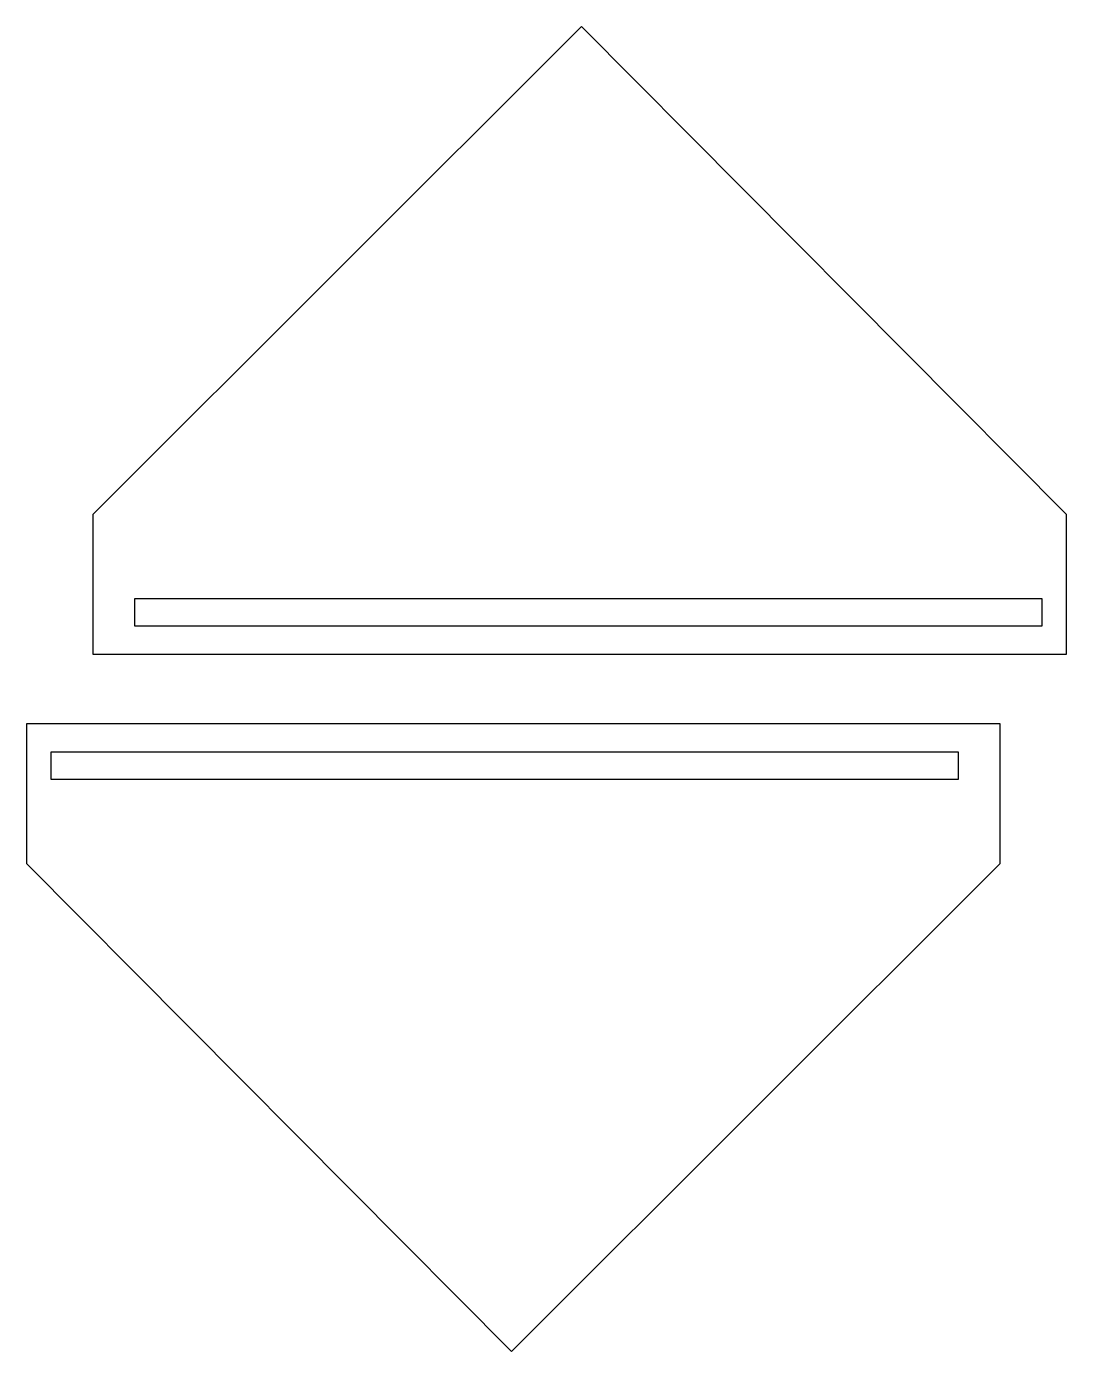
# Model space of a CAD drawing. Header units: millimetres. Extents: x -81.8 to -7.2, y -41.2 to 53.8.
import ezdxf

# ---------------------------------------------------------------- set-up
doc = ezdxf.new("R2010")
doc.units = ezdxf.units.MM
doc.layers.get('0').update_dxf_attribs({"linetype": 'CONTINUOUS'})

msp = doc.modelspace()

# ---------------------------------------------------------------- linework, layer by layer
for points in [[(-42, 53.8), (-77, 18.8), (-77, 8.8), (-7.24, 8.8), (-7.24, 18.8)], [(-9, 10.8), (-74, 10.8), (-74, 12.8), (-9, 12.8)], [(-12, 3.8), (-81.76, 3.8), (-81.76, -6.2), (-47, -41.2), (-12, -6.2)], [(-15, -0.2), (-80, -0.2), (-80, 1.8), (-15, 1.8)]]:
    msp.add_lwpolyline(points, close=True)

doc.saveas('drawing.dxf')
